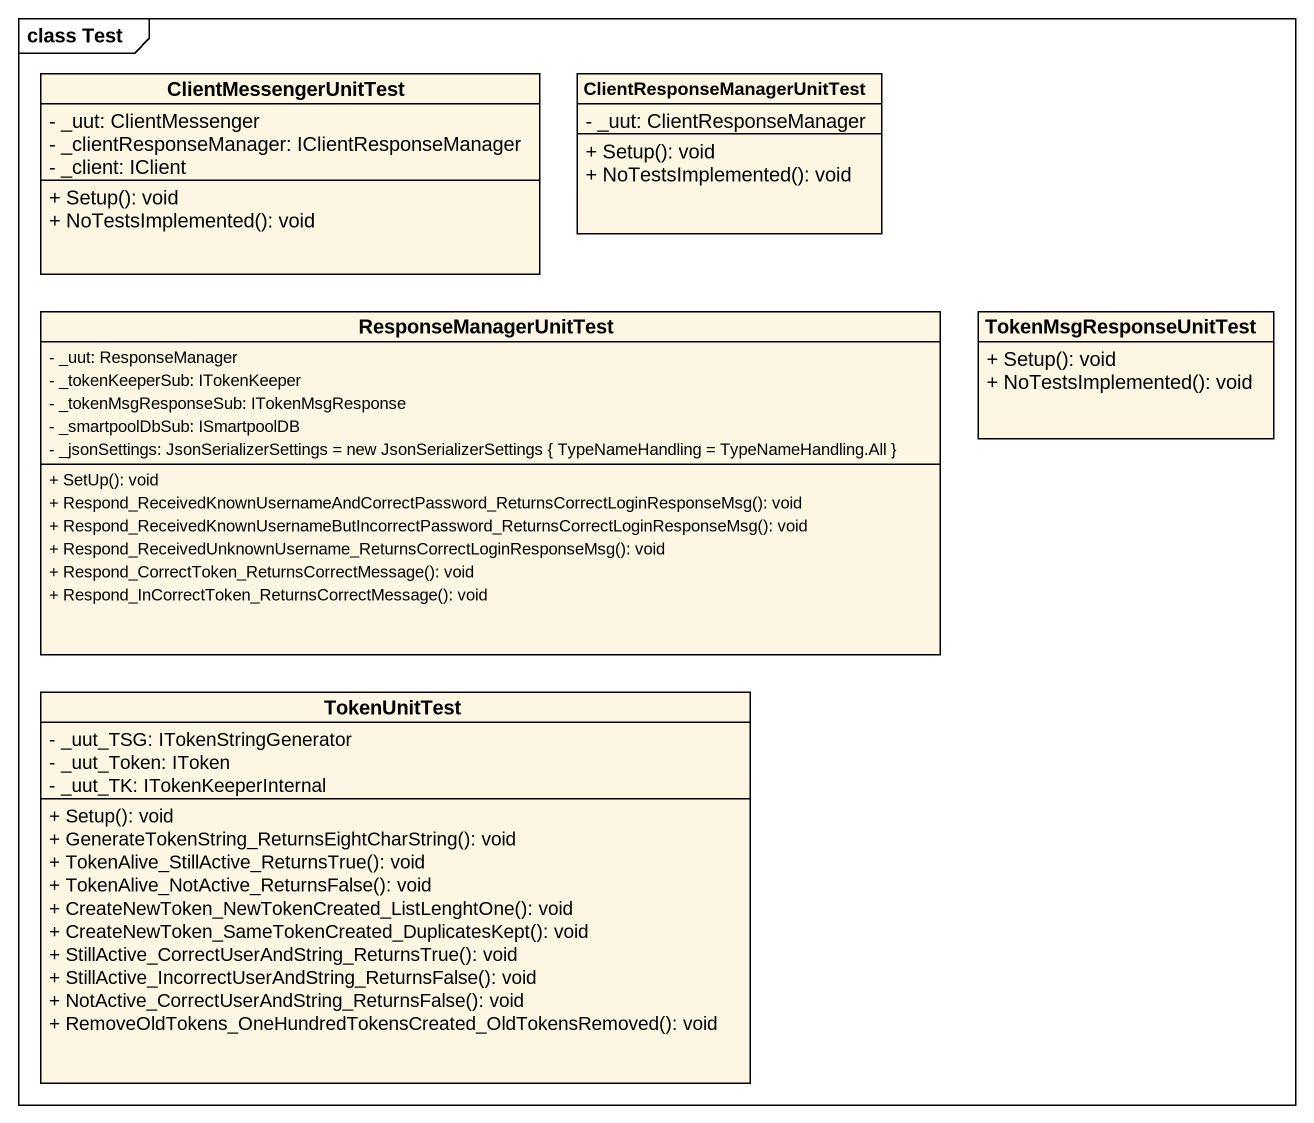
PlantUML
@startuml
mainframe class Test
hide circle
hide empty members
skinparam classAttributeIconSize 0
class ClientMessengerUnitTest {
  - _uut: ClientMessenger
  - _clientResponseManager: IClientResponseManager
  - _client: IClient
  + Setup(): void
  + NoTestsImplemented(): void
}
class "ClientResponseManagerUnitTest" as ClientResponseManagerUnitTes {
  - _uut: ClientResponseManager
  + Setup(): void
  + NoTestsImplemented(): void
}
class ResponseManagerUnitTest {
  - _uut: ResponseManager
  - _tokenKeeperSub: ITokenKeeper
  - _tokenMsgResponseSub: ITokenMsgResponse
  - _smartpoolDbSub: ISmartpoolDB
  - _jsonSettings: JsonSerializerSettings = new JsonSerializerSettings { TypeNameHandling = TypeNameHandling.All }
  + SetUp(): void
  + Respond_ReceivedKnownUsernameAndCorrectPassword_ReturnsCorrectLoginResponseMsg(): void
  + Respond_ReceivedKnownUsernameButIncorrectPassword_ReturnsCorrectLoginResponseMsg(): void
  + Respond_ReceivedUnknownUsername_ReturnsCorrectLoginResponseMsg(): void
  + Respond_CorrectToken_ReturnsCorrectMessage(): void
  + Respond_InCorrectToken_ReturnsCorrectMessage(): void
}
class TokenMsgResponseUnitTest {
  + Setup(): void
  + NoTestsImplemented(): void
}
class TokenUnitTest {
  - _uut_TSG: ITokenStringGenerator
  - _uut_Token: IToken
  - _uut_TK: ITokenKeeperInternal
  + Setup(): void
  + GenerateTokenString_ReturnsEightCharString(): void
  + TokenAlive_StillActive_ReturnsTrue(): void
  + TokenAlive_NotActive_ReturnsFalse(): void
  + CreateNewToken_NewTokenCreated_ListLenghtOne(): void
  + CreateNewToken_SameTokenCreated_DuplicatesKept(): void
  + StillActive_CorrectUserAndString_ReturnsTrue(): void
  + StillActive_IncorrectUserAndString_ReturnsFalse(): void
  + NotActive_CorrectUserAndString_ReturnsFalse(): void
  + RemoveOldTokens_OneHundredTokensCreated_OldTokensRemoved(): void
}
@enduml
